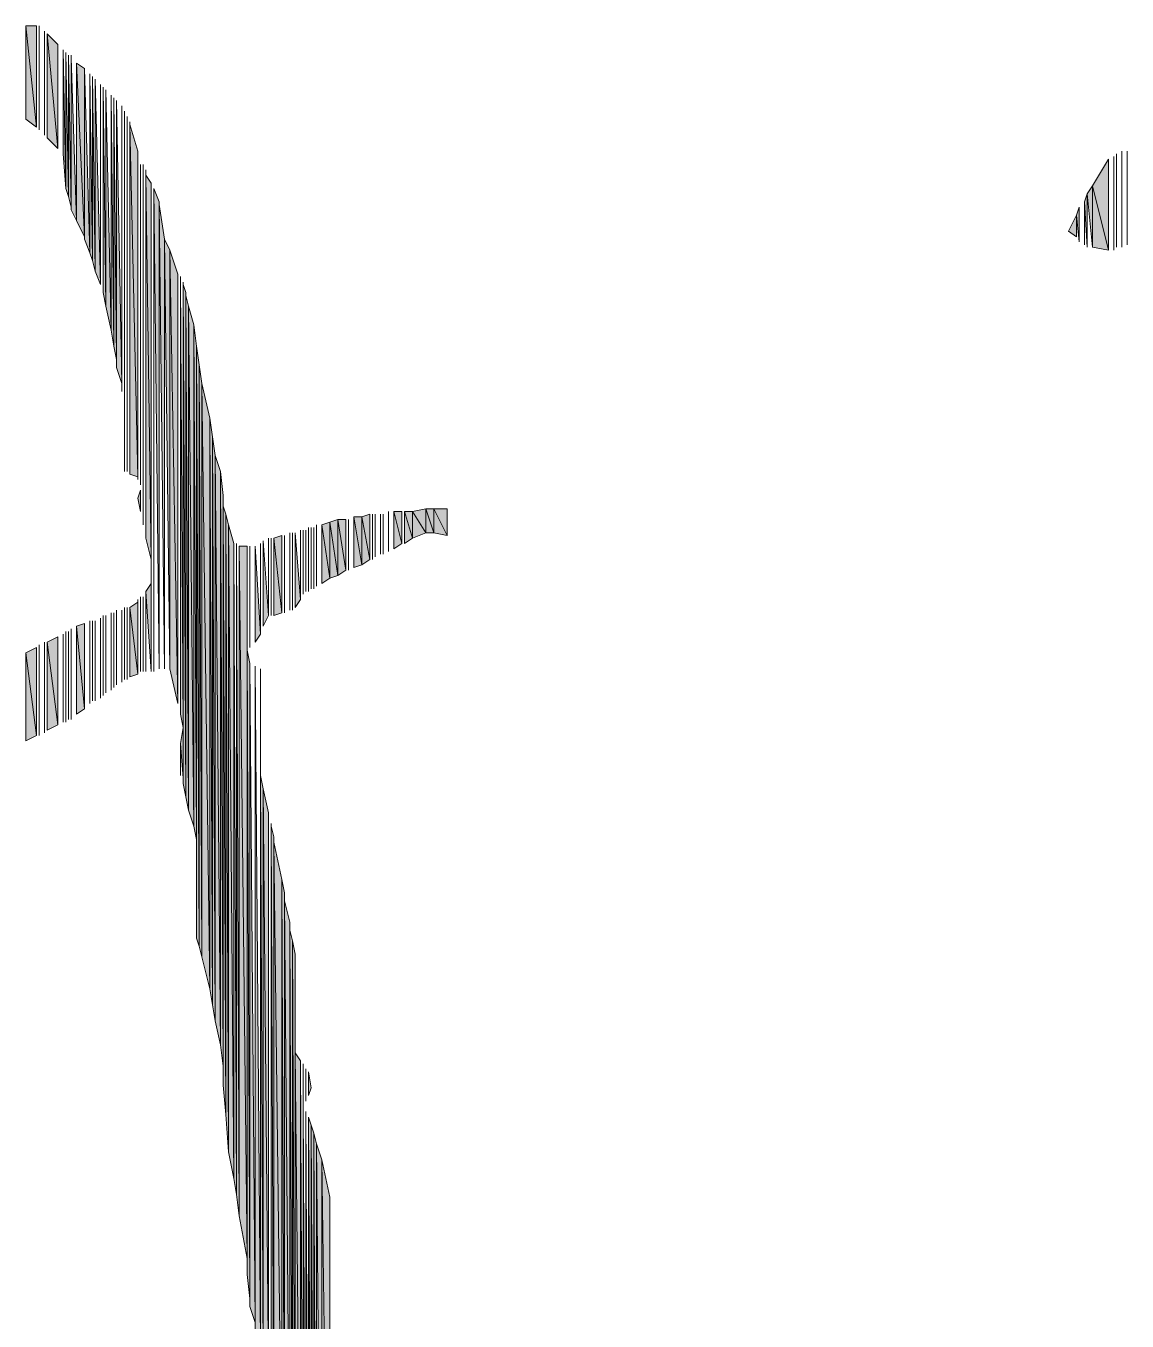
# Model space of a CAD drawing. Header units: millimetres. Extents: x -30643 to 86172, y -19411 to 63186.
# Drawn here: x 82785.6 to 83076.2, y -472.2 to -130.6 of the extents above; entities that cross this region are included whole.
import ezdxf

# ---------------------------------------------------------------- set-up
doc = ezdxf.new("R2010")
doc.units = ezdxf.units.MM

msp = doc.modelspace()

# ---------------------------------------------------------------- hatches: boundary and pattern name
h = msp.add_hatch(color=0)
h.dxf.hatch_style = 2
h.paths.add_polyline_path([(82785.56, -155.19), (82788.37, -157.31), (82785.56, -130.57)])
h = msp.add_hatch(color=0)
h.dxf.hatch_style = 2
h.paths.add_polyline_path([(82788.37, -157.31), (82788.37, -130.57), (82785.56, -130.57)])
h = msp.add_hatch(color=0)
h.dxf.hatch_style = 2
h.paths.add_polyline_path([(82791.19, -160.12), (82794, -162.94), (82791.19, -132.68)])
h = msp.add_hatch(color=0)
h.dxf.hatch_style = 2
h.paths.add_polyline_path([(82794, -162.94), (82794, -135.49), (82791.19, -132.68)])
h = msp.add_hatch(color=0)
h.dxf.hatch_style = 2
h.paths.add_polyline_path([(82795.41, -164.34), (82796.11, -173.49), (82795.41, -136.9)])
h = msp.add_hatch(color=0)
h.dxf.hatch_style = 2
h.paths.add_polyline_path([(82796.11, -173.49), (82796.81, -175.6), (82796.11, -137.6)])
h = msp.add_hatch(color=0)
h.dxf.hatch_style = 2
h.paths.add_polyline_path([(82796.81, -175.6), (82797.52, -178.42), (82796.81, -138.31)])
h = msp.add_hatch(color=0)
h.dxf.hatch_style = 2
h.paths.add_polyline_path([(82797.52, -179.12), (82798.93, -181.93), (82797.52, -139.01)])
h = msp.add_hatch(color=0)
h.dxf.hatch_style = 2
h.paths.add_polyline_path([(82798.93, -181.93), (82801.04, -186.16), (82798.93, -140.42)])
h = msp.add_hatch(color=0)
h.dxf.hatch_style = 2
h.paths.add_polyline_path([(82801.04, -186.16), (82801.04, -141.82), (82798.93, -140.42)])
h = msp.add_hatch(color=0)
h.dxf.hatch_style = 2
h.paths.add_polyline_path([(82801.04, -186.86), (82802.44, -190.38), (82801.04, -141.82)])
h = msp.add_hatch(color=0)
h.dxf.hatch_style = 2
h.paths.add_polyline_path([(82802.44, -190.38), (82803.15, -192.49), (82802.44, -143.23)])
h = msp.add_hatch(color=0)
h.dxf.hatch_style = 2
h.paths.add_polyline_path([(82803.15, -192.49), (82803.85, -195.3), (82803.15, -143.94)])
h = msp.add_hatch(color=0)
h.dxf.hatch_style = 2
h.paths.add_polyline_path([(82803.85, -195.3), (82805.26, -198.82), (82803.85, -144.64)])
h = msp.add_hatch(color=0)
h.dxf.hatch_style = 2
h.paths.add_polyline_path([(82805.96, -200.93), (82806.67, -204.45), (82805.96, -146.75)])
h = msp.add_hatch(color=0)
h.dxf.hatch_style = 2
h.paths.add_polyline_path([(82806.67, -204.45), (82808.07, -210.79), (82806.67, -147.45)])
h = msp.add_hatch(color=0)
h.dxf.hatch_style = 2
h.paths.add_polyline_path([(82808.07, -210.79), (82808.78, -215.01), (82808.07, -148.86)])
h = msp.add_hatch(color=0)
h.dxf.hatch_style = 2
h.paths.add_polyline_path([(82808.78, -215.01), (82809.48, -218.53), (82808.78, -149.57)])
h = msp.add_hatch(color=0)
h.dxf.hatch_style = 2
h.paths.add_polyline_path([(82809.48, -218.53), (82809.48, -220.64), (82809.48, -150.27)])
h = msp.add_hatch(color=0)
h.dxf.hatch_style = 2
h.paths.add_polyline_path([(82809.48, -220.64), (82810.89, -224.86), (82809.48, -150.27)])
h = msp.add_hatch(color=0)
h.dxf.hatch_style = 2
h.paths.add_polyline_path([(82810.89, -224.86), (82810.89, -226.97), (82810.89, -151.68)])
h = msp.add_hatch(color=0)
h.dxf.hatch_style = 2
h.paths.add_polyline_path([(82811.59, -228.38), (82811.59, -230.49), (82811.59, -153.08)])
h = msp.add_hatch(color=0)
h.dxf.hatch_style = 2
h.paths.add_polyline_path([(82813, -248.78), (82815.11, -249.49), (82813, -156.6)])
h = msp.add_hatch(color=0)
h.dxf.hatch_style = 2
h.paths.add_polyline_path([(82815.11, -249.49), (82815.11, -163.64), (82813, -156.6)])
h = msp.add_hatch(color=0)
h.dxf.hatch_style = 2
h.paths.add_polyline_path([(82815.11, -250.19), (82815.11, -165.75), (82815.11, -163.64)])
h = msp.add_hatch(color=0)
h.dxf.hatch_style = 2
h.paths.add_polyline_path([(82816.52, -260.04), (82816.52, -262.15), (82816.52, -167.16)])
h = msp.add_hatch(color=0)
h.dxf.hatch_style = 2
h.paths.add_polyline_path([(83071.25, -189.68), (83071.25, -165.75), (83067.03, -172.79)])
h = msp.add_hatch(color=0)
h.dxf.hatch_style = 2
h.paths.add_polyline_path([(82817.22, -263.56), (82817.22, -265.67), (82817.22, -168.56)])
h = msp.add_hatch(color=0)
h.dxf.hatch_style = 2
h.paths.add_polyline_path([(82817.22, -265.67), (82818.63, -271.3), (82817.22, -169.97)])
h = msp.add_hatch(color=0)
h.dxf.hatch_style = 2
h.paths.add_polyline_path([(82818.63, -271.3), (82818.63, -172.08), (82817.22, -169.97)])
h = msp.add_hatch(color=0)
h.dxf.hatch_style = 2
h.paths.add_polyline_path([(82820.74, -300.15), (82820.74, -177.01), (82819.33, -173.49)])
h = msp.add_hatch(color=0)
h.dxf.hatch_style = 2
h.paths.add_polyline_path([(83067.03, -188.97), (83067.03, -172.79), (83065.62, -174.9)])
h = msp.add_hatch(color=0)
h.dxf.hatch_style = 2
h.paths.add_polyline_path([(83067.03, -188.97), (83071.25, -189.68), (83067.03, -172.79)])
h = msp.add_hatch(color=0)
h.dxf.hatch_style = 2
h.paths.add_polyline_path([(83065.62, -188.97), (83065.62, -174.9), (83064.92, -177.01)])
h = msp.add_hatch(color=0)
h.dxf.hatch_style = 2
h.paths.add_polyline_path([(82822.15, -300.15), (82822.15, -186.86), (82820.74, -177.71)])
h = msp.add_hatch(color=0)
h.dxf.hatch_style = 2
h.paths.add_polyline_path([(83062.81, -186.16), (83062.81, -180.53), (83060.69, -184.75)])
h = msp.add_hatch(color=0)
h.dxf.hatch_style = 2
h.paths.add_polyline_path([(83063.51, -187.56), (83063.51, -178.42), (83062.81, -180.53)])
h = msp.add_hatch(color=0)
h.dxf.hatch_style = 2
h.paths.add_polyline_path([(82823.55, -300.15), (82823.55, -189.68), (82822.15, -186.86)])
h = msp.add_hatch(color=0)
h.dxf.hatch_style = 2
h.paths.add_polyline_path([(82823.55, -300.15), (82825.67, -309.3), (82823.55, -189.68)])
h = msp.add_hatch(color=0)
h.dxf.hatch_style = 2
h.paths.add_polyline_path([(82825.67, -309.3), (82825.67, -196.01), (82823.55, -189.68)])
h = msp.add_hatch(color=0)
h.dxf.hatch_style = 2
h.paths.add_polyline_path([(82826.37, -310), (82826.37, -312.12), (82826.37, -196.71)])
h = msp.add_hatch(color=0)
h.dxf.hatch_style = 2
h.paths.add_polyline_path([(82826.37, -312.12), (82827.07, -315.63), (82826.37, -197.42)])
h = msp.add_hatch(color=0)
h.dxf.hatch_style = 2
h.paths.add_polyline_path([(82827.07, -330.41), (82827.78, -333.93), (82827.07, -198.82)])
h = msp.add_hatch(color=0)
h.dxf.hatch_style = 2
h.paths.add_polyline_path([(82827.78, -333.93), (82827.78, -200.93), (82827.07, -198.82)])
h = msp.add_hatch(color=0)
h.dxf.hatch_style = 2
h.paths.add_polyline_path([(82827.78, -333.93), (82828.48, -337.45), (82827.78, -201.64)])
h = msp.add_hatch(color=0)
h.dxf.hatch_style = 2
h.paths.add_polyline_path([(82828.48, -337.45), (82828.48, -204.45), (82827.78, -201.64)])
h = msp.add_hatch(color=0)
h.dxf.hatch_style = 2
h.paths.add_polyline_path([(82828.48, -337.45), (82829.89, -341.67), (82828.48, -204.45)])
h = msp.add_hatch(color=0)
h.dxf.hatch_style = 2
h.paths.add_polyline_path([(82829.89, -341.67), (82829.89, -209.38), (82828.48, -204.45)])
h = msp.add_hatch(color=0)
h.dxf.hatch_style = 2
h.paths.add_polyline_path([(82829.89, -341.67), (82830.59, -345.19), (82829.89, -209.38)])
h = msp.add_hatch(color=0)
h.dxf.hatch_style = 2
h.paths.add_polyline_path([(82830.59, -345.19), (82830.59, -215.01), (82829.89, -209.38)])
h = msp.add_hatch(color=0)
h.dxf.hatch_style = 2
h.paths.add_polyline_path([(82830.59, -371.22), (82831.29, -373.34), (82830.59, -215.01)])
h = msp.add_hatch(color=0)
h.dxf.hatch_style = 2
h.paths.add_polyline_path([(82831.29, -373.34), (82831.29, -219.93), (82830.59, -215.01)])
h = msp.add_hatch(color=0)
h.dxf.hatch_style = 2
h.paths.add_polyline_path([(82831.29, -373.34), (82832, -376.15), (82831.29, -219.93)])
h = msp.add_hatch(color=0)
h.dxf.hatch_style = 2
h.paths.add_polyline_path([(82832, -376.15), (82832, -224.86), (82831.29, -219.93)])
h = msp.add_hatch(color=0)
h.dxf.hatch_style = 2
h.paths.add_polyline_path([(82832, -376.15), (82834.11, -384.59), (82832, -224.86)])
h = msp.add_hatch(color=0)
h.dxf.hatch_style = 2
h.paths.add_polyline_path([(82834.11, -384.59), (82834.11, -234.01), (82832, -224.86)])
h = msp.add_hatch(color=0)
h.dxf.hatch_style = 2
h.paths.add_polyline_path([(82834.11, -384.59), (82834.81, -388.82), (82834.11, -234.01)])
h = msp.add_hatch(color=0)
h.dxf.hatch_style = 2
h.paths.add_polyline_path([(82834.81, -388.82), (82834.81, -238.93), (82834.11, -234.01)])
h = msp.add_hatch(color=0)
h.dxf.hatch_style = 2
h.paths.add_polyline_path([(82834.81, -388.82), (82835.52, -393.04), (82834.81, -238.93)])
h = msp.add_hatch(color=0)
h.dxf.hatch_style = 2
h.paths.add_polyline_path([(82835.52, -393.04), (82835.52, -243.86), (82834.81, -238.93)])
h = msp.add_hatch(color=0)
h.dxf.hatch_style = 2
h.paths.add_polyline_path([(82835.52, -393.04), (82836.92, -399.37), (82835.52, -243.86)])
h = msp.add_hatch(color=0)
h.dxf.hatch_style = 2
h.paths.add_polyline_path([(82836.92, -399.37), (82836.92, -248.08), (82835.52, -243.86)])
h = msp.add_hatch(color=0)
h.dxf.hatch_style = 2
h.paths.add_polyline_path([(82836.92, -399.37), (82837.63, -405), (82836.92, -248.08)])
h = msp.add_hatch(color=0)
h.dxf.hatch_style = 2
h.paths.add_polyline_path([(82837.63, -405), (82837.63, -254.41), (82836.92, -248.08)])
h = msp.add_hatch(color=0)
h.dxf.hatch_style = 2
h.paths.add_polyline_path([(82815.81, -258.64), (82815.81, -253.01), (82815.11, -255.12)])
h = msp.add_hatch(color=0)
h.dxf.hatch_style = 2
h.paths.add_polyline_path([(82837.63, -405), (82837.63, -407.11), (82837.63, -254.41)])
h = msp.add_hatch(color=0)
h.dxf.hatch_style = 2
h.paths.add_polyline_path([(82837.63, -407.11), (82837.63, -409.93), (82837.63, -255.82)])
h = msp.add_hatch(color=0)
h.dxf.hatch_style = 2
h.paths.add_polyline_path([(82837.63, -409.93), (82838.33, -417.67), (82837.63, -257.23)])
h = msp.add_hatch(color=0)
h.dxf.hatch_style = 2
h.paths.add_polyline_path([(82838.33, -417.67), (82838.33, -259.34), (82837.63, -257.23)])
h = msp.add_hatch(color=0)
h.dxf.hatch_style = 2
h.paths.add_polyline_path([(82838.33, -417.67), (82839.04, -427.52), (82838.33, -259.34)])
h = msp.add_hatch(color=0)
h.dxf.hatch_style = 2
h.paths.add_polyline_path([(82839.04, -427.52), (82839.04, -262.15), (82838.33, -259.34)])
h = msp.add_hatch(color=0)
h.dxf.hatch_style = 2
h.paths.add_polyline_path([(82876.33, -271.3), (82876.33, -259.34), (82874.22, -260.04)])
h = msp.add_hatch(color=0)
h.dxf.hatch_style = 2
h.paths.add_polyline_path([(82882.66, -268.49), (82884.77, -267.08), (82882.66, -258.64)])
h = msp.add_hatch(color=0)
h.dxf.hatch_style = 2
h.paths.add_polyline_path([(82884.77, -267.08), (82884.77, -258.64), (82882.66, -258.64)])
h = msp.add_hatch(color=0)
h.dxf.hatch_style = 2
h.paths.add_polyline_path([(82885.48, -267.08), (82887.59, -265.67), (82885.48, -258.64)])
h = msp.add_hatch(color=0)
h.dxf.hatch_style = 2
h.paths.add_polyline_path([(82887.59, -265.67), (82887.59, -258.64), (82885.48, -258.64)])
h = msp.add_hatch(color=0)
h.dxf.hatch_style = 2
h.paths.add_polyline_path([(82891.11, -264.26), (82891.11, -257.93), (82887.59, -258.64)])
h = msp.add_hatch(color=0)
h.dxf.hatch_style = 2
h.paths.add_polyline_path([(82887.59, -265.67), (82891.11, -264.26), (82887.59, -258.64)])
h = msp.add_hatch(color=0)
h.dxf.hatch_style = 2
h.paths.add_polyline_path([(82891.11, -264.26), (82893.22, -264.26), (82891.11, -257.93)])
h = msp.add_hatch(color=0)
h.dxf.hatch_style = 2
h.paths.add_polyline_path([(82893.22, -264.26), (82893.22, -257.93), (82891.11, -257.93)])
h = msp.add_hatch(color=0)
h.dxf.hatch_style = 2
h.paths.add_polyline_path([(82893.22, -264.26), (82896.74, -264.97), (82893.22, -257.93)])
h = msp.add_hatch(color=0)
h.dxf.hatch_style = 2
h.paths.add_polyline_path([(82896.74, -264.97), (82896.74, -257.93), (82893.22, -257.93)])
h = msp.add_hatch(color=0)
h.dxf.hatch_style = 2
h.paths.add_polyline_path([(82839.04, -427.52), (82840.44, -434.56), (82839.04, -262.15)])
h = msp.add_hatch(color=0)
h.dxf.hatch_style = 2
h.paths.add_polyline_path([(82840.44, -434.56), (82840.44, -267.08), (82839.04, -262.15)])
h = msp.add_hatch(color=0)
h.dxf.hatch_style = 2
h.paths.add_polyline_path([(82865.78, -276.23), (82865.78, -261.45), (82863.66, -262.15)])
h = msp.add_hatch(color=0)
h.dxf.hatch_style = 2
h.paths.add_polyline_path([(82863.66, -277.63), (82865.78, -276.23), (82863.66, -262.15)])
h = msp.add_hatch(color=0)
h.dxf.hatch_style = 2
h.paths.add_polyline_path([(82867.89, -275.52), (82867.89, -260.75), (82865.78, -261.45)])
h = msp.add_hatch(color=0)
h.dxf.hatch_style = 2
h.paths.add_polyline_path([(82865.78, -276.23), (82867.89, -275.52), (82865.78, -261.45)])
h = msp.add_hatch(color=0)
h.dxf.hatch_style = 2
h.paths.add_polyline_path([(82867.89, -275.52), (82870, -274.12), (82867.89, -260.75)])
h = msp.add_hatch(color=0)
h.dxf.hatch_style = 2
h.paths.add_polyline_path([(82870, -274.12), (82870, -260.75), (82867.89, -260.75)])
h = msp.add_hatch(color=0)
h.dxf.hatch_style = 2
h.paths.add_polyline_path([(82872.11, -273.41), (82874.22, -272.71), (82872.11, -260.04)])
h = msp.add_hatch(color=0)
h.dxf.hatch_style = 2
h.paths.add_polyline_path([(82874.22, -272.71), (82874.22, -260.04), (82872.11, -260.04)])
h = msp.add_hatch(color=0)
h.dxf.hatch_style = 2
h.paths.add_polyline_path([(82874.22, -272.71), (82876.33, -271.3), (82874.22, -260.04)])
h = msp.add_hatch(color=0)
h.dxf.hatch_style = 2
h.paths.add_polyline_path([(82848.18, -288.89), (82849.59, -286.08), (82848.18, -266.38)])
h = msp.add_hatch(color=0)
h.dxf.hatch_style = 2
h.paths.add_polyline_path([(82853.11, -285.38), (82853.11, -264.97), (82851, -265.67)])
h = msp.add_hatch(color=0)
h.dxf.hatch_style = 2
h.paths.add_polyline_path([(82851, -286.08), (82853.11, -285.38), (82851, -265.67)])
h = msp.add_hatch(color=0)
h.dxf.hatch_style = 2
h.paths.add_polyline_path([(82856.63, -283.97), (82858.03, -281.86), (82856.63, -264.26)])
h = msp.add_hatch(color=0)
h.dxf.hatch_style = 2
h.paths.add_polyline_path([(82840.44, -434.56), (82841.15, -438.78), (82840.44, -267.08)])
h = msp.add_hatch(color=0)
h.dxf.hatch_style = 2
h.paths.add_polyline_path([(82841.15, -438.78), (82841.85, -444.41), (82841.15, -267.08)])
h = msp.add_hatch(color=0)
h.dxf.hatch_style = 2
h.paths.add_polyline_path([(82841.85, -444.41), (82843.96, -455.67), (82841.85, -267.78)])
h = msp.add_hatch(color=0)
h.dxf.hatch_style = 2
h.paths.add_polyline_path([(82843.96, -455.67), (82843.96, -267.78), (82841.85, -267.78)])
h = msp.add_hatch(color=0)
h.dxf.hatch_style = 2
h.paths.add_polyline_path([(82843.96, -455.67), (82843.96, -457.78), (82843.96, -267.78)])
h = msp.add_hatch(color=0)
h.dxf.hatch_style = 2
h.paths.add_polyline_path([(82843.96, -457.78), (82843.96, -459.89), (82843.96, -267.78)])
h = msp.add_hatch(color=0)
h.dxf.hatch_style = 2
h.paths.add_polyline_path([(82846.07, -293.12), (82847.48, -291), (82846.07, -267.78)])
h = msp.add_hatch(color=0)
h.dxf.hatch_style = 2
h.paths.add_polyline_path([(82818.63, -300.86), (82818.63, -272.71), (82818.63, -277.63)])
h = msp.add_hatch(color=0)
h.dxf.hatch_style = 2
h.paths.add_polyline_path([(82818.63, -300.86), (82818.63, -277.63), (82817.22, -279.75)])
h = msp.add_hatch(color=0)
h.dxf.hatch_style = 2
h.paths.add_polyline_path([(82815.11, -301.56), (82815.11, -282.56), (82813, -283.97)])
h = msp.add_hatch(color=0)
h.dxf.hatch_style = 2
h.paths.add_polyline_path([(82813, -302.26), (82815.11, -301.56), (82813, -283.97)])
h = msp.add_hatch(color=0)
h.dxf.hatch_style = 2
h.paths.add_polyline_path([(82801.04, -310.71), (82801.04, -288.19), (82798.93, -288.89)])
h = msp.add_hatch(color=0)
h.dxf.hatch_style = 2
h.paths.add_polyline_path([(82798.93, -312.12), (82801.04, -310.71), (82798.93, -288.89)])
h = msp.add_hatch(color=0)
h.dxf.hatch_style = 2
h.paths.add_polyline_path([(82794, -314.93), (82794, -291.71), (82791.19, -293.12)])
h = msp.add_hatch(color=0)
h.dxf.hatch_style = 2
h.paths.add_polyline_path([(82791.19, -316.34), (82794, -314.93), (82791.19, -293.12)])
h = msp.add_hatch(color=0)
h.dxf.hatch_style = 2
h.paths.add_polyline_path([(82788.37, -317.74), (82788.37, -294.52), (82785.56, -295.93)])
h = msp.add_hatch(color=0)
h.dxf.hatch_style = 2
h.paths.add_polyline_path([(82785.56, -319.15), (82788.37, -317.74), (82785.56, -295.93)])
h = msp.add_hatch(color=0)
h.dxf.hatch_style = 2
h.paths.add_polyline_path([(82843.96, -459.89), (82844.66, -466.22), (82843.96, -295.23)])
h = msp.add_hatch(color=0)
h.dxf.hatch_style = 2
h.paths.add_polyline_path([(82844.66, -466.22), (82844.66, -298.75), (82843.96, -295.23)])
h = msp.add_hatch(color=0)
h.dxf.hatch_style = 2
h.paths.add_polyline_path([(82844.66, -466.22), (82844.66, -468.33), (82844.66, -298.75)])
h = msp.add_hatch(color=0)
h.dxf.hatch_style = 2
h.paths.add_polyline_path([(82844.66, -468.33), (82846.07, -472.55), (82844.66, -298.75)])
h = msp.add_hatch(color=0)
h.dxf.hatch_style = 2
h.paths.add_polyline_path([(82846.07, -474.67), (82847.48, -478.18), (82846.07, -299.45)])
h = msp.add_hatch(color=0)
h.dxf.hatch_style = 2
h.paths.add_polyline_path([(82827.07, -329), (82827.07, -315.63), (82826.37, -319.86)])
h = msp.add_hatch(color=0)
h.dxf.hatch_style = 2
h.paths.add_polyline_path([(82826.37, -328.3), (82826.37, -319.86), (82826.37, -321.97)])
h = msp.add_hatch(color=0)
h.dxf.hatch_style = 2
h.paths.add_polyline_path([(82847.48, -479.59), (82847.48, -328.3), (82847.48, -326.19)])
h = msp.add_hatch(color=0)
h.dxf.hatch_style = 2
h.paths.add_polyline_path([(82847.48, -479.59), (82848.18, -482.41), (82847.48, -328.3)])
h = msp.add_hatch(color=0)
h.dxf.hatch_style = 2
h.paths.add_polyline_path([(82848.18, -482.41), (82848.18, -331.82), (82847.48, -328.3)])
h = msp.add_hatch(color=0)
h.dxf.hatch_style = 2
h.paths.add_polyline_path([(82848.18, -482.41), (82849.59, -486.63), (82848.18, -331.82)])
h = msp.add_hatch(color=0)
h.dxf.hatch_style = 2
h.paths.add_polyline_path([(82849.59, -486.63), (82849.59, -338.15), (82848.18, -331.82)])
h = msp.add_hatch(color=0)
h.dxf.hatch_style = 2
h.paths.add_polyline_path([(82850.29, -508.44), (82851, -510.55), (82850.29, -341.67)])
h = msp.add_hatch(color=0)
h.dxf.hatch_style = 2
h.paths.add_polyline_path([(82851, -510.55), (82851, -344.48), (82850.29, -341.67)])
h = msp.add_hatch(color=0)
h.dxf.hatch_style = 2
h.paths.add_polyline_path([(82851, -511.26), (82853.11, -519), (82851, -345.89)])
h = msp.add_hatch(color=0)
h.dxf.hatch_style = 2
h.paths.add_polyline_path([(82853.11, -519), (82853.11, -355.74), (82851, -345.89)])
h = msp.add_hatch(color=0)
h.dxf.hatch_style = 2
h.paths.add_polyline_path([(82853.11, -519), (82853.81, -521.81), (82853.11, -355.74)])
h = msp.add_hatch(color=0)
h.dxf.hatch_style = 2
h.paths.add_polyline_path([(82853.81, -521.81), (82853.81, -359.26), (82853.11, -355.74)])
h = msp.add_hatch(color=0)
h.dxf.hatch_style = 2
h.paths.add_polyline_path([(82853.81, -523.22), (82853.81, -361.37), (82853.81, -359.26)])
h = msp.add_hatch(color=0)
h.dxf.hatch_style = 2
h.paths.add_polyline_path([(82853.81, -523.22), (82855.22, -527.44), (82853.81, -361.37)])
h = msp.add_hatch(color=0)
h.dxf.hatch_style = 2
h.paths.add_polyline_path([(82855.22, -527.44), (82855.22, -367), (82853.81, -361.37)])
h = msp.add_hatch(color=0)
h.dxf.hatch_style = 2
h.paths.add_polyline_path([(82855.22, -528.85), (82855.22, -369.11), (82855.22, -367)])
h = msp.add_hatch(color=0)
h.dxf.hatch_style = 2
h.paths.add_polyline_path([(82855.22, -528.85), (82855.92, -530.96), (82855.22, -369.11)])
h = msp.add_hatch(color=0)
h.dxf.hatch_style = 2
h.paths.add_polyline_path([(82855.92, -530.96), (82855.92, -371.93), (82855.22, -369.11)])
h = msp.add_hatch(color=0)
h.dxf.hatch_style = 2
h.paths.add_polyline_path([(82855.92, -530.96), (82856.63, -533.07), (82855.92, -371.93)])
h = msp.add_hatch(color=0)
h.dxf.hatch_style = 2
h.paths.add_polyline_path([(82856.63, -533.07), (82856.63, -375.45), (82855.92, -371.93)])
h = msp.add_hatch(color=0)
h.dxf.hatch_style = 2
h.paths.add_polyline_path([(82856.63, -533.77), (82858.03, -538.7), (82856.63, -401.48)])
h = msp.add_hatch(color=0)
h.dxf.hatch_style = 2
h.paths.add_polyline_path([(82858.03, -538.7), (82858.03, -403.59), (82856.63, -401.48)])
h = msp.add_hatch(color=0)
h.dxf.hatch_style = 2
h.paths.add_polyline_path([(82858.03, -538.7), (82858.74, -547.14), (82858.03, -403.59)])
h = msp.add_hatch(color=0)
h.dxf.hatch_style = 2
h.paths.add_polyline_path([(82860.15, -412.74), (82860.85, -410.63), (82860.15, -406.41)])
h = msp.add_hatch(color=0)
h.dxf.hatch_style = 2
h.paths.add_polyline_path([(82858.74, -548.55), (82859.44, -551.37), (82858.74, -415.56)])
h = msp.add_hatch(color=0)
h.dxf.hatch_style = 2
h.paths.add_polyline_path([(82859.44, -551.37), (82860.15, -554.18), (82859.44, -416.96)])
h = msp.add_hatch(color=0)
h.dxf.hatch_style = 2
h.paths.add_polyline_path([(82860.15, -554.18), (82860.85, -557), (82860.15, -418.37)])
h = msp.add_hatch(color=0)
h.dxf.hatch_style = 2
h.paths.add_polyline_path([(82860.85, -557), (82860.85, -420.48), (82860.15, -418.37)])
h = msp.add_hatch(color=0)
h.dxf.hatch_style = 2
h.paths.add_polyline_path([(82860.85, -557), (82861.55, -559.81), (82860.85, -420.48)])
h = msp.add_hatch(color=0)
h.dxf.hatch_style = 2
h.paths.add_polyline_path([(82861.55, -559.81), (82861.55, -422.59), (82860.85, -420.48)])
h = msp.add_hatch(color=0)
h.dxf.hatch_style = 2
h.paths.add_polyline_path([(82862.26, -580.92), (82862.26, -425.41), (82861.55, -422.59)])
h = msp.add_hatch(color=0)
h.dxf.hatch_style = 2
h.paths.add_polyline_path([(82863.66, -580.92), (82863.66, -429.63), (82862.26, -425.41)])
h = msp.add_hatch(color=0)
h.dxf.hatch_style = 2
h.paths.add_polyline_path([(82863.66, -580.92), (82865.78, -581.62), (82863.66, -429.63)])
h = msp.add_hatch(color=0)
h.dxf.hatch_style = 2
h.paths.add_polyline_path([(82865.78, -581.62), (82865.78, -439.48), (82863.66, -429.63)])

# ---------------------------------------------------------------- linework, layer by layer
at = {"color": 0, "lineweight": 0}
for points in [[(82785.56, -155.19), (82785.56, -130.57)], [(82785.56, -155.19), (82788.37, -157.31), (82785.56, -130.57)], [(82788.37, -157.31), (82788.37, -130.57), (82785.56, -130.57)], [(82788.37, -157.31), (82788.37, -130.57)], [(82789.07, -158.01), (82789.07, -130.57)], [(82789.07, -158.01), (82789.07, -130.57)], [(82790.48, -159.42), (82790.48, -131.97)], [(82790.48, -159.42), (82790.48, -131.97)], [(82791.19, -160.12), (82791.19, -132.68)], [(82791.19, -160.12), (82794, -162.94), (82791.19, -132.68)], [(82794, -162.94), (82794, -135.49), (82791.19, -132.68)], [(82794, -162.94), (82794, -135.49)], [(82795.41, -164.34), (82795.41, -136.9)], [(82795.41, -164.34), (82796.11, -173.49), (82795.41, -136.9)], [(82796.11, -173.49), (82796.11, -137.6)], [(82796.11, -173.49), (82796.81, -175.6), (82796.11, -137.6)], [(82796.81, -175.6), (82796.81, -138.31)], [(82796.81, -175.6), (82797.52, -178.42), (82796.81, -138.31)], [(82797.52, -178.42), (82797.52, -138.31)], [(82797.52, -178.42), (82797.52, -138.31)], [(82797.52, -179.12), (82797.52, -139.01)], [(82797.52, -179.12), (82797.52, -139.01)], [(82797.52, -179.12), (82797.52, -139.01)], [(82797.52, -179.12), (82798.93, -181.93), (82797.52, -139.01)], [(82798.93, -181.93), (82798.93, -140.42)], [(82798.93, -181.93), (82801.04, -186.16), (82798.93, -140.42)], [(82801.04, -186.16), (82801.04, -141.82), (82798.93, -140.42)], [(82801.04, -186.16), (82801.04, -141.82)], [(82801.04, -186.86), (82801.04, -141.82)], [(82801.04, -186.86), (82802.44, -190.38), (82801.04, -141.82)], [(82802.44, -190.38), (82802.44, -143.23)], [(82802.44, -190.38), (82802.44, -143.23)], [(82802.44, -190.38), (82802.44, -143.23)], [(82802.44, -190.38), (82803.15, -192.49), (82802.44, -143.23)], [(82803.15, -192.49), (82803.15, -143.94)], [(82803.15, -192.49), (82803.85, -195.3), (82803.15, -143.94)], [(82803.85, -195.3), (82803.85, -144.64)], [(82803.85, -195.3), (82805.26, -198.82), (82803.85, -144.64)], [(82805.26, -198.82), (82805.26, -146.05)], [(82805.26, -198.82), (82805.26, -146.05)], [(82805.96, -200.23), (82805.96, -146.75)], [(82805.96, -200.23), (82805.96, -146.75)], [(82805.96, -200.93), (82805.96, -146.75)], [(82805.96, -200.93), (82806.67, -204.45), (82805.96, -146.75)], [(82806.67, -204.45), (82806.67, -147.45)], [(82806.67, -204.45), (82808.07, -210.79), (82806.67, -147.45)], [(82808.07, -210.79), (82808.07, -148.86)], [(82808.07, -210.79), (82808.78, -215.01), (82808.07, -148.86)], [(82808.78, -215.01), (82808.78, -149.57)], [(82808.78, -215.01), (82809.48, -218.53), (82808.78, -149.57)], [(82809.48, -218.53), (82809.48, -150.27)], [(82809.48, -218.53), (82809.48, -220.64), (82809.48, -150.27)], [(82809.48, -220.64), (82809.48, -150.27)], [(82809.48, -220.64), (82810.89, -224.86), (82809.48, -150.27)], [(82810.89, -224.86), (82810.89, -151.68)], [(82810.89, -224.86), (82810.89, -226.97), (82810.89, -151.68)], [(82810.89, -226.97), (82810.89, -153.08)], [(82810.89, -226.97), (82810.89, -153.08)], [(82811.59, -228.38), (82811.59, -153.08)], [(82811.59, -228.38), (82811.59, -230.49), (82811.59, -153.08)], [(82811.59, -230.49), (82811.59, -153.79)], [(82811.59, -248.08), (82811.59, -153.79)], [(82812.3, -248.08), (82812.3, -154.49)], [(82812.3, -248.08), (82812.3, -154.49)], [(82813, -248.78), (82813, -155.9)], [(82813, -248.78), (82813, -155.9)], [(82813, -248.78), (82813, -156.6)], [(82813, -248.78), (82815.11, -249.49), (82813, -156.6)], [(82815.11, -249.49), (82815.11, -163.64), (82813, -156.6)], [(82815.11, -249.49), (82815.11, -163.64)], [(82815.11, -250.19), (82815.11, -165.75), (82815.11, -163.64)], [(83074.77, -188.97), (83074.77, -163.64)], [(83074.77, -188.97), (83074.77, -163.64)], [(83076.18, -188.27), (83076.18, -163.64)], [(83076.18, -188.27), (83076.18, -163.64)], [(82815.11, -250.19), (82815.11, -165.75)], [(82815.81, -251.6), (82815.81, -167.16)], [(82815.81, -251.6), (82815.81, -167.16)], [(82816.52, -252.3), (82816.52, -167.16)], [(82816.52, -260.04), (82816.52, -262.15), (82816.52, -167.16)], [(83071.25, -189.68), (83071.25, -165.75), (83067.03, -172.79)], [(83071.25, -189.68), (83071.25, -165.75)], [(83072.66, -189.68), (83072.66, -165.05)], [(83072.66, -189.68), (83072.66, -165.05)], [(83073.36, -188.97), (83073.36, -164.34)], [(83073.36, -188.97), (83073.36, -164.34)], [(82816.52, -262.15), (82816.52, -168.56)], [(82816.52, -262.15), (82816.52, -168.56)], [(82817.22, -263.56), (82817.22, -168.56)], [(82817.22, -263.56), (82817.22, -265.67), (82817.22, -168.56)], [(82817.22, -265.67), (82817.22, -169.97)], [(82817.22, -265.67), (82818.63, -271.3), (82817.22, -169.97)], [(82818.63, -271.3), (82818.63, -172.08), (82817.22, -169.97)], [(82818.63, -271.3), (82818.63, -172.08)], [(82818.63, -272.71), (82818.63, -172.08)], [(82818.63, -300.86), (82818.63, -172.08)], [(82819.33, -300.86), (82819.33, -173.49)], [(82819.33, -300.86), (82819.33, -173.49)], [(82820.74, -300.15), (82820.74, -177.01), (82819.33, -173.49)], [(83067.03, -188.97), (83067.03, -172.79), (83065.62, -174.9)], [(83067.03, -188.97), (83071.25, -189.68), (83067.03, -172.79)], [(82820.74, -300.15), (82820.74, -177.01)], [(83065.62, -188.97), (83065.62, -174.9), (83064.92, -177.01)], [(83064.92, -188.27), (83064.92, -177.01)], [(83064.92, -188.27), (83064.92, -177.01)], [(83065.62, -188.97), (83065.62, -174.9)], [(82820.74, -300.15), (82820.74, -177.71)], [(82820.74, -300.15), (82820.74, -177.71)], [(82822.15, -300.15), (82822.15, -186.86), (82820.74, -177.71)], [(83062.81, -186.16), (83062.81, -180.53), (83060.69, -184.75)], [(83063.51, -187.56), (83063.51, -178.42), (83062.81, -180.53)], [(83062.81, -186.16), (83062.81, -180.53)], [(83063.51, -187.56), (83063.51, -178.42)], [(82822.15, -300.15), (82822.15, -186.86)], [(82823.55, -300.15), (82823.55, -189.68), (82822.15, -186.86)], [(82823.55, -300.15), (82825.67, -309.3), (82823.55, -189.68)], [(82825.67, -309.3), (82825.67, -196.01), (82823.55, -189.68)], [(82825.67, -309.3), (82825.67, -196.01)], [(82826.37, -310), (82826.37, -196.71)], [(82826.37, -310), (82826.37, -312.12), (82826.37, -196.71)], [(82826.37, -312.12), (82826.37, -197.42)], [(82826.37, -312.12), (82827.07, -315.63), (82826.37, -197.42)], [(82827.07, -315.63), (82827.07, -198.12)], [(82827.07, -329), (82827.07, -198.12)], [(82827.07, -330.41), (82827.07, -198.82)], [(82827.07, -330.41), (82827.78, -333.93), (82827.07, -198.82)], [(82827.78, -333.93), (82827.78, -200.93), (82827.07, -198.82)], [(82827.78, -333.93), (82827.78, -200.93)], [(82827.78, -333.93), (82827.78, -201.64)], [(82827.78, -333.93), (82828.48, -337.45), (82827.78, -201.64)], [(82828.48, -337.45), (82828.48, -204.45), (82827.78, -201.64)], [(82828.48, -337.45), (82829.89, -341.67), (82828.48, -204.45)], [(82829.89, -341.67), (82829.89, -209.38), (82828.48, -204.45)], [(82829.89, -341.67), (82830.59, -345.19), (82829.89, -209.38)], [(82830.59, -345.19), (82830.59, -215.01), (82829.89, -209.38)], [(82830.59, -371.22), (82831.29, -373.34), (82830.59, -215.01)], [(82831.29, -373.34), (82831.29, -219.93), (82830.59, -215.01)], [(82831.29, -373.34), (82832, -376.15), (82831.29, -219.93)], [(82832, -376.15), (82832, -224.86), (82831.29, -219.93)], [(82832, -376.15), (82834.11, -384.59), (82832, -224.86)], [(82834.11, -384.59), (82834.11, -234.01), (82832, -224.86)], [(82834.11, -384.59), (82834.81, -388.82), (82834.11, -234.01)], [(82834.81, -388.82), (82834.81, -238.93), (82834.11, -234.01)], [(82834.81, -388.82), (82835.52, -393.04), (82834.81, -238.93)], [(82835.52, -393.04), (82835.52, -243.86), (82834.81, -238.93)], [(82835.52, -393.04), (82836.92, -399.37), (82835.52, -243.86)], [(82836.92, -399.37), (82836.92, -248.08), (82835.52, -243.86)], [(82836.92, -399.37), (82837.63, -405), (82836.92, -248.08)], [(82837.63, -405), (82837.63, -254.41), (82836.92, -248.08)], [(82816.52, -260.04), (82816.52, -252.3)], [(82815.81, -258.64), (82815.81, -253.01), (82815.11, -255.12)], [(82815.81, -258.64), (82815.81, -253.01)], [(82837.63, -405), (82837.63, -407.11), (82837.63, -254.41)], [(82837.63, -407.11), (82837.63, -255.82)], [(82837.63, -407.11), (82837.63, -409.93), (82837.63, -255.82)], [(82837.63, -409.93), (82837.63, -257.23)], [(82837.63, -409.93), (82838.33, -417.67), (82837.63, -257.23)], [(82838.33, -417.67), (82838.33, -259.34), (82837.63, -257.23)], [(82838.33, -417.67), (82839.04, -427.52), (82838.33, -259.34)], [(82839.04, -427.52), (82839.04, -262.15), (82838.33, -259.34)], [(82876.33, -271.3), (82876.33, -259.34), (82874.22, -260.04)], [(82876.33, -271.3), (82876.33, -259.34)], [(82876.33, -271.3), (82876.33, -259.34)], [(82876.33, -271.3), (82876.33, -259.34)], [(82877.03, -271.3), (82877.03, -259.34)], [(82877.03, -271.3), (82877.03, -259.34)], [(82877.74, -270.6), (82877.74, -259.34)], [(82877.74, -270.6), (82877.74, -259.34)], [(82879.15, -269.89), (82879.15, -259.34)], [(82879.15, -269.89), (82879.15, -259.34)], [(82879.15, -269.89), (82879.15, -259.34)], [(82879.15, -269.89), (82879.15, -259.34)], [(82879.85, -269.89), (82879.85, -259.34)], [(82879.85, -269.89), (82879.85, -259.34)], [(82881.26, -269.19), (82881.26, -258.64)], [(82881.26, -269.19), (82881.26, -258.64)], [(82882.66, -268.49), (82882.66, -258.64)], [(82882.66, -268.49), (82884.77, -267.08), (82882.66, -258.64)], [(82884.77, -267.08), (82884.77, -258.64), (82882.66, -258.64)], [(82884.77, -267.08), (82884.77, -258.64)], [(82884.77, -267.08), (82884.77, -258.64)], [(82884.77, -267.08), (82884.77, -258.64)], [(82885.48, -267.08), (82885.48, -258.64)], [(82885.48, -267.08), (82887.59, -265.67), (82885.48, -258.64)], [(82887.59, -265.67), (82887.59, -258.64), (82885.48, -258.64)], [(82891.11, -264.26), (82891.11, -257.93), (82887.59, -258.64)], [(82887.59, -265.67), (82891.11, -264.26), (82887.59, -258.64)], [(82891.11, -264.26), (82893.22, -264.26), (82891.11, -257.93)], [(82893.22, -264.26), (82893.22, -257.93), (82891.11, -257.93)], [(82893.22, -264.26), (82896.74, -264.97), (82893.22, -257.93)], [(82896.74, -264.97), (82896.74, -257.93), (82893.22, -257.93)], [(82839.04, -427.52), (82840.44, -434.56), (82839.04, -262.15)], [(82840.44, -434.56), (82840.44, -267.08), (82839.04, -262.15)], [(82860.15, -279.75), (82860.15, -262.86)], [(82860.15, -279.75), (82860.15, -262.86)], [(82860.85, -279.04), (82860.85, -262.86)], [(82860.85, -279.04), (82860.85, -262.86)], [(82861.55, -279.04), (82861.55, -262.86)], [(82861.55, -279.04), (82861.55, -262.86)], [(82862.26, -278.34), (82862.26, -262.15)], [(82862.26, -278.34), (82862.26, -262.15)], [(82865.78, -276.23), (82865.78, -261.45), (82863.66, -262.15)], [(82863.66, -277.63), (82863.66, -262.15)], [(82863.66, -277.63), (82863.66, -262.15)], [(82863.66, -277.63), (82863.66, -262.15)], [(82863.66, -277.63), (82865.78, -276.23), (82863.66, -262.15)], [(82867.89, -275.52), (82867.89, -260.75), (82865.78, -261.45)], [(82865.78, -276.23), (82867.89, -275.52), (82865.78, -261.45)], [(82867.89, -275.52), (82870, -274.12), (82867.89, -260.75)], [(82870, -274.12), (82870, -260.75), (82867.89, -260.75)], [(82870, -274.12), (82870, -260.75)], [(82870.7, -274.12), (82870.7, -260.75)], [(82870.7, -274.12), (82870.7, -260.75)], [(82872.11, -273.41), (82872.11, -260.04)], [(82872.11, -273.41), (82874.22, -272.71), (82872.11, -260.04)], [(82874.22, -272.71), (82874.22, -260.04), (82872.11, -260.04)], [(82874.22, -272.71), (82876.33, -271.3), (82874.22, -260.04)], [(82848.18, -288.89), (82848.18, -266.38)], [(82848.18, -288.89), (82849.59, -286.08), (82848.18, -266.38)], [(82849.59, -286.08), (82849.59, -265.67)], [(82849.59, -286.08), (82849.59, -265.67)], [(82849.59, -286.08), (82849.59, -265.67)], [(82849.59, -286.08), (82849.59, -265.67)], [(82850.29, -286.08), (82850.29, -265.67)], [(82850.29, -286.08), (82850.29, -265.67)], [(82850.29, -286.08), (82850.29, -265.67)], [(82850.29, -286.08), (82850.29, -265.67)], [(82853.11, -285.38), (82853.11, -264.97), (82851, -265.67)], [(82851, -286.08), (82851, -265.67)], [(82851, -286.08), (82851, -265.67)], [(82851, -286.08), (82851, -265.67)], [(82851, -286.08), (82853.11, -285.38), (82851, -265.67)], [(82853.11, -285.38), (82853.11, -264.97)], [(82853.81, -285.38), (82853.81, -264.97)], [(82853.81, -285.38), (82853.81, -264.97)], [(82853.81, -285.38), (82853.81, -264.97)], [(82853.81, -285.38), (82853.81, -264.97)], [(82855.22, -284.67), (82855.22, -264.26)], [(82855.22, -284.67), (82855.22, -264.26)], [(82855.22, -284.67), (82855.22, -264.26)], [(82855.22, -284.67), (82855.22, -264.26)], [(82855.92, -284.67), (82855.92, -264.26)], [(82855.92, -284.67), (82855.92, -264.26)], [(82856.63, -283.97), (82856.63, -264.26)], [(82856.63, -283.97), (82856.63, -264.26)], [(82856.63, -283.97), (82856.63, -264.26)], [(82856.63, -283.97), (82856.63, -264.26)], [(82856.63, -283.97), (82856.63, -264.26)], [(82856.63, -283.97), (82858.03, -281.86), (82856.63, -264.26)], [(82858.03, -281.86), (82858.03, -263.56)], [(82858.03, -281.86), (82858.03, -263.56)], [(82858.74, -280.45), (82858.74, -263.56)], [(82858.74, -280.45), (82858.74, -263.56)], [(82858.74, -280.45), (82858.74, -263.56)], [(82858.74, -280.45), (82858.74, -263.56)], [(82858.74, -279.75), (82858.74, -263.56)], [(82858.74, -279.75), (82858.74, -263.56)], [(82859.44, -279.75), (82859.44, -263.56)], [(82859.44, -279.75), (82859.44, -263.56)], [(82840.44, -434.56), (82841.15, -438.78), (82840.44, -267.08)], [(82841.15, -438.78), (82841.15, -267.08)], [(82841.15, -438.78), (82841.85, -444.41), (82841.15, -267.08)], [(82841.85, -444.41), (82841.85, -267.78)], [(82841.85, -444.41), (82843.96, -455.67), (82841.85, -267.78)], [(82843.96, -455.67), (82843.96, -267.78), (82841.85, -267.78)], [(82843.96, -455.67), (82843.96, -457.78), (82843.96, -267.78)], [(82843.96, -457.78), (82843.96, -267.78)], [(82843.96, -457.78), (82843.96, -459.89), (82843.96, -267.78)], [(82843.96, -459.89), (82843.96, -267.78)], [(82843.96, -295.23), (82843.96, -267.78)], [(82844.66, -294.52), (82844.66, -267.78)], [(82844.66, -294.52), (82844.66, -267.78)], [(82844.66, -294.52), (82844.66, -267.78)], [(82844.66, -294.52), (82844.66, -267.78)], [(82846.07, -293.12), (82846.07, -267.78)], [(82846.07, -293.12), (82846.07, -267.78)], [(82846.07, -293.12), (82846.07, -267.78)], [(82846.07, -293.12), (82846.07, -267.78)], [(82846.07, -293.12), (82846.07, -267.78)], [(82846.07, -293.12), (82846.07, -267.78)], [(82846.07, -293.12), (82846.07, -267.78)], [(82846.07, -293.12), (82847.48, -291), (82846.07, -267.78)], [(82847.48, -291), (82847.48, -267.08)], [(82847.48, -291), (82847.48, -267.08)], [(82847.48, -290.3), (82847.48, -267.08)], [(82847.48, -290.3), (82847.48, -267.08)], [(82818.63, -300.86), (82818.63, -272.71), (82818.63, -277.63)], [(82818.63, -300.86), (82818.63, -277.63), (82817.22, -279.75)], [(82817.22, -300.86), (82817.22, -279.75)], [(82817.22, -300.86), (82817.22, -279.75)], [(82818.63, -300.86), (82818.63, -277.63)], [(82815.11, -301.56), (82815.11, -282.56), (82813, -283.97)], [(82815.11, -301.56), (82815.11, -281.86)], [(82815.11, -301.56), (82815.11, -281.86)], [(82815.11, -301.56), (82815.11, -282.56)], [(82815.81, -300.86), (82815.81, -281.15)], [(82815.81, -300.86), (82815.81, -281.15)], [(82816.52, -300.86), (82816.52, -281.15)], [(82816.52, -300.86), (82816.52, -281.15)], [(82816.52, -300.86), (82816.52, -281.15)], [(82816.52, -300.86), (82816.52, -281.15)], [(82817.22, -300.86), (82817.22, -281.15)], [(82817.22, -300.86), (82817.22, -281.15)], [(82805.26, -307.89), (82805.26, -286.78)], [(82805.26, -307.89), (82805.26, -286.78)], [(82805.96, -307.19), (82805.96, -286.08)], [(82805.96, -307.19), (82805.96, -286.08)], [(82805.96, -307.19), (82805.96, -286.78)], [(82805.96, -307.19), (82805.96, -286.78)], [(82806.67, -306.49), (82806.67, -286.08)], [(82806.67, -306.49), (82806.67, -286.08)], [(82808.07, -305.78), (82808.07, -285.38)], [(82808.07, -305.78), (82808.07, -285.38)], [(82808.78, -305.08), (82808.78, -285.38)], [(82808.78, -305.08), (82808.78, -285.38)], [(82809.48, -304.37), (82809.48, -284.67)], [(82809.48, -304.37), (82809.48, -284.67)], [(82809.48, -304.37), (82809.48, -285.38)], [(82809.48, -304.37), (82809.48, -285.38)], [(82810.89, -303.67), (82810.89, -284.67)], [(82810.89, -303.67), (82810.89, -284.67)], [(82810.89, -302.97), (82810.89, -284.67)], [(82810.89, -302.97), (82810.89, -284.67)], [(82811.59, -302.97), (82811.59, -283.97)], [(82811.59, -302.97), (82811.59, -283.97)], [(82811.59, -302.97), (82811.59, -283.97)], [(82811.59, -302.97), (82811.59, -283.97)], [(82812.3, -302.97), (82812.3, -283.97)], [(82812.3, -302.97), (82812.3, -283.97)], [(82813, -302.26), (82813, -283.97)], [(82813, -302.26), (82813, -283.97)], [(82813, -302.26), (82813, -283.97)], [(82813, -302.26), (82815.11, -301.56), (82813, -283.97)], [(82796.11, -314.23), (82796.11, -290.3)], [(82796.11, -314.23), (82796.11, -290.3)], [(82796.81, -313.52), (82796.81, -290.3)], [(82796.81, -313.52), (82796.81, -290.3)], [(82797.52, -313.52), (82797.52, -289.6)], [(82797.52, -313.52), (82797.52, -289.6)], [(82797.52, -312.82), (82797.52, -289.6)], [(82797.52, -312.82), (82797.52, -289.6)], [(82797.52, -312.82), (82797.52, -289.6)], [(82797.52, -312.82), (82797.52, -289.6)], [(82801.04, -310.71), (82801.04, -288.19), (82798.93, -288.89)], [(82798.93, -312.12), (82798.93, -288.89)], [(82798.93, -312.12), (82801.04, -310.71), (82798.93, -288.89)], [(82801.04, -310.71), (82801.04, -288.19)], [(82801.04, -310), (82801.04, -288.19)], [(82801.04, -310), (82801.04, -288.19)], [(82802.44, -309.3), (82802.44, -287.49)], [(82802.44, -309.3), (82802.44, -287.49)], [(82802.44, -309.3), (82802.44, -287.49)], [(82802.44, -309.3), (82802.44, -287.49)], [(82803.15, -308.6), (82803.15, -287.49)], [(82803.15, -308.6), (82803.15, -287.49)], [(82803.85, -308.6), (82803.85, -287.49)], [(82803.85, -308.6), (82803.85, -287.49)], [(82790.48, -317.04), (82790.48, -293.12)], [(82790.48, -317.04), (82790.48, -293.12)], [(82794, -314.93), (82794, -291.71), (82791.19, -293.12)], [(82791.19, -316.34), (82791.19, -293.12)], [(82791.19, -316.34), (82794, -314.93), (82791.19, -293.12)], [(82794, -314.93), (82794, -291.71)], [(82795.41, -314.23), (82795.41, -291)], [(82795.41, -314.23), (82795.41, -291)], [(82788.37, -317.74), (82788.37, -294.52), (82785.56, -295.93)], [(82785.56, -319.15), (82785.56, -295.93)], [(82785.56, -319.15), (82788.37, -317.74), (82785.56, -295.93)], [(82788.37, -317.74), (82788.37, -294.52)], [(82789.07, -317.74), (82789.07, -293.82)], [(82789.07, -317.74), (82789.07, -293.82)], [(82843.96, -459.89), (82844.66, -466.22), (82843.96, -295.23)], [(82844.66, -466.22), (82844.66, -298.75), (82843.96, -295.23)], [(82844.66, -466.22), (82844.66, -468.33), (82844.66, -298.75)], [(82844.66, -468.33), (82844.66, -298.75)], [(82844.66, -468.33), (82846.07, -472.55), (82844.66, -298.75)], [(82846.07, -472.55), (82846.07, -299.45)], [(82846.07, -472.55), (82846.07, -299.45)], [(82846.07, -473.96), (82846.07, -299.45)], [(82846.07, -473.96), (82846.07, -299.45)], [(82846.07, -474.67), (82846.07, -299.45)], [(82846.07, -474.67), (82846.07, -299.45)], [(82846.07, -474.67), (82846.07, -299.45)], [(82846.07, -474.67), (82847.48, -478.18), (82846.07, -299.45)], [(82847.48, -478.18), (82847.48, -300.15)], [(82827.07, -329), (82827.07, -315.63), (82826.37, -319.86)], [(82826.37, -328.3), (82826.37, -319.86), (82826.37, -321.97)], [(82826.37, -328.3), (82826.37, -319.86)], [(82826.37, -327.6), (82826.37, -321.97)], [(82826.37, -327.6), (82826.37, -321.97)], [(82847.48, -478.18), (82847.48, -326.19)], [(82847.48, -479.59), (82847.48, -328.3), (82847.48, -326.19)], [(82847.48, -479.59), (82848.18, -482.41), (82847.48, -328.3)], [(82848.18, -482.41), (82848.18, -331.82), (82847.48, -328.3)], [(82848.18, -482.41), (82849.59, -486.63), (82848.18, -331.82)], [(82849.59, -486.63), (82849.59, -338.15), (82848.18, -331.82)], [(82849.59, -505.63), (82849.59, -338.15)], [(82849.59, -506.33), (82849.59, -339.56)], [(82849.59, -506.33), (82849.59, -339.56)], [(82850.29, -507.03), (82850.29, -340.97)], [(82850.29, -507.03), (82850.29, -340.97)], [(82850.29, -508.44), (82850.29, -341.67)], [(82850.29, -508.44), (82851, -510.55), (82850.29, -341.67)], [(82851, -510.55), (82851, -344.48), (82850.29, -341.67)], [(82851, -510.55), (82851, -344.48)], [(82851, -511.26), (82851, -345.89)], [(82851, -511.26), (82853.11, -519), (82851, -345.89)], [(82853.11, -519), (82853.11, -355.74), (82851, -345.89)], [(82853.11, -519), (82853.81, -521.81), (82853.11, -355.74)], [(82853.81, -521.81), (82853.81, -359.26), (82853.11, -355.74)], [(82853.81, -521.81), (82853.81, -359.26)], [(82853.81, -523.22), (82853.81, -361.37), (82853.81, -359.26)], [(82853.81, -523.22), (82855.22, -527.44), (82853.81, -361.37)], [(82855.22, -527.44), (82855.22, -367), (82853.81, -361.37)], [(82855.22, -527.44), (82855.22, -367)], [(82855.22, -528.85), (82855.22, -369.11), (82855.22, -367)], [(82855.22, -528.85), (82855.92, -530.96), (82855.22, -369.11)], [(82855.92, -530.96), (82855.92, -371.93), (82855.22, -369.11)], [(82855.92, -530.96), (82856.63, -533.07), (82855.92, -371.93)], [(82856.63, -533.07), (82856.63, -375.45), (82855.92, -371.93)], [(82856.63, -533.07), (82856.63, -375.45)], [(82856.63, -533.77), (82856.63, -375.45)], [(82856.63, -533.77), (82856.63, -401.48)], [(82856.63, -533.77), (82856.63, -401.48)], [(82856.63, -533.77), (82858.03, -538.7), (82856.63, -401.48)], [(82858.03, -538.7), (82858.03, -403.59), (82856.63, -401.48)], [(82858.03, -538.7), (82858.74, -547.14), (82858.03, -403.59)], [(82858.74, -547.14), (82858.74, -404.3)], [(82858.74, -547.14), (82858.74, -404.3)], [(82858.74, -548.55), (82858.74, -405)], [(82858.74, -548.55), (82858.74, -405)], [(82858.74, -548.55), (82858.74, -405)], [(82858.74, -415.56), (82858.74, -405)], [(82859.44, -414.15), (82859.44, -405.7)], [(82859.44, -414.15), (82859.44, -405.7)], [(82860.15, -412.74), (82860.15, -406.41)], [(82860.15, -412.74), (82860.85, -410.63), (82860.15, -406.41)], [(82858.74, -548.55), (82859.44, -551.37), (82858.74, -415.56)], [(82859.44, -551.37), (82859.44, -416.96)], [(82859.44, -551.37), (82860.15, -554.18), (82859.44, -416.96)], [(82860.15, -554.18), (82860.15, -418.37)], [(82860.15, -554.18), (82860.85, -557), (82860.15, -418.37)], [(82860.85, -557), (82860.85, -420.48), (82860.15, -418.37)], [(82860.85, -557), (82861.55, -559.81), (82860.85, -420.48)], [(82861.55, -559.81), (82861.55, -422.59), (82860.85, -420.48)], [(82861.55, -580.22), (82861.55, -422.59)], [(82862.26, -580.92), (82862.26, -425.41), (82861.55, -422.59)], [(82862.26, -580.92), (82862.26, -425.41)], [(82863.66, -580.92), (82863.66, -429.63), (82862.26, -425.41)], [(82863.66, -580.92), (82863.66, -429.63)], [(82863.66, -580.92), (82863.66, -429.63)], [(82863.66, -580.92), (82865.78, -581.62), (82863.66, -429.63)], [(82865.78, -581.62), (82865.78, -439.48), (82863.66, -429.63)]]:
    msp.add_lwpolyline(points, close=True, dxfattribs=at)

doc.saveas('drawing.dxf')
